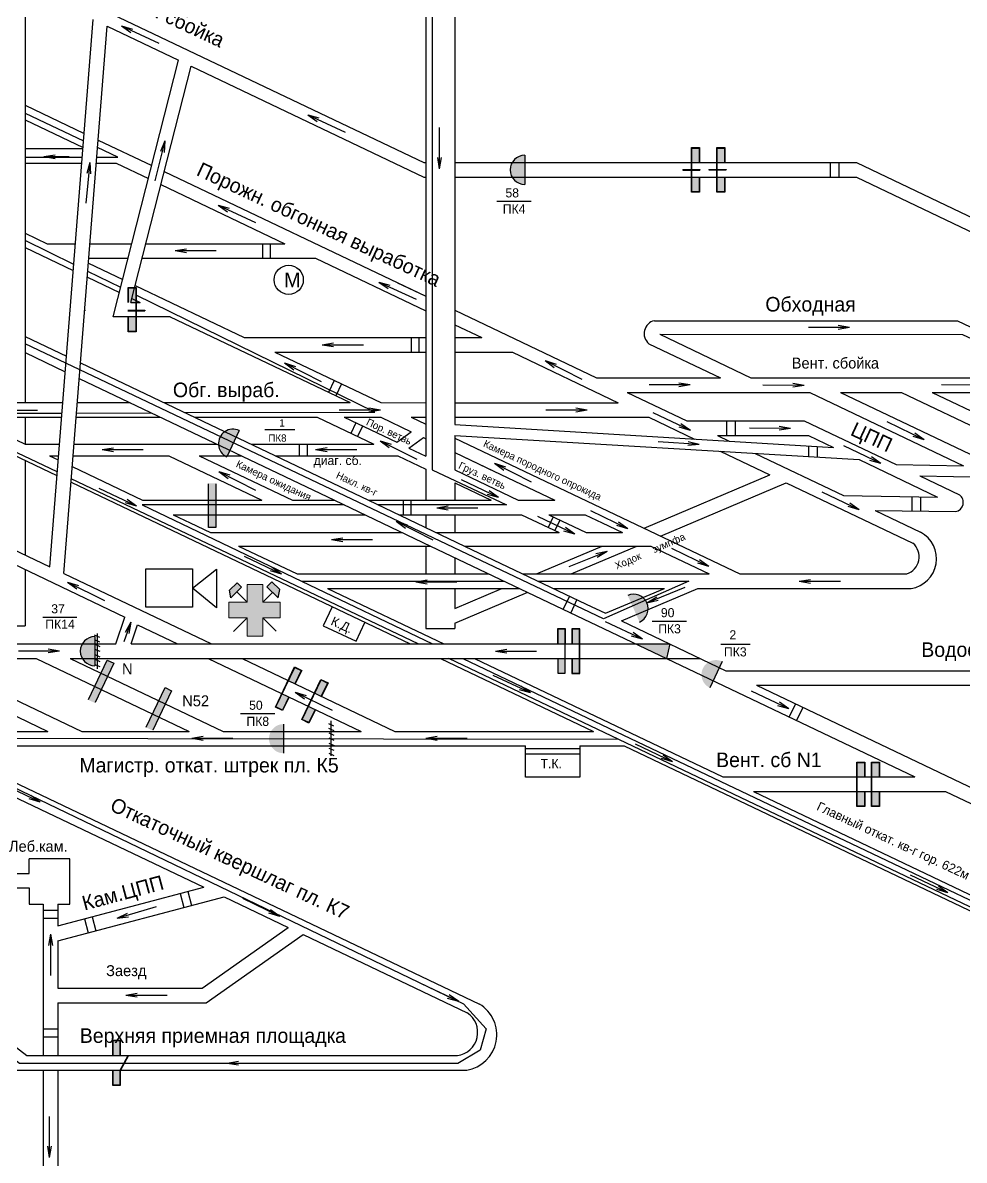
# Model space of a CAD drawing. Header units: millimetres. Extents: x -1405 to 845, y -941 to 518.
# Drawn here: x -545.2 to -286.7, y -334.1 to -21.8 of the extents above; entities that cross this region are included whole.
import ezdxf

# ---------------------------------------------------------------- set-up
doc = ezdxf.new("R2010")
doc.units = ezdxf.units.MM
for name, color, linetype in [('Датчики метана', 7, 'Continuous'), ('Двери', 7, 'Continuous'), ('Заслоны', 7, 'Continuous'), ('Маршруты слесарей', 7, 'Continuous'), ('Номера перемычек', 7, 'Continuous'), ('Перемычки', 7, 'Continuous'), ('Пожарные арки', 7, 'Continuous'), ('Пункты ВГК', 7, 'Continuous'), ('Струя', 7, 'Continuous')]:
    doc.layers.add(name, color=color, linetype=linetype)

msp = doc.modelspace()

# ---------------------------------------------------------------- hatches: boundary and pattern name
msp.add_hatch(color=256).paths.add_polyline_path([(-367.56, -192.29), (-376.85, -192.29), (-368.46, -196.29)])
at = {"layer": 'Двери'}
h = msp.add_hatch(color=256, dxfattribs=at)
h.paths.add_polyline_path([(-359.41, -60.15), (-359.41, -56.05), (-361.61, -56.05), (-361.61, -60.15), (-361.51, -60.15), (-361.51, -56.15), (-359.51, -56.15), (-359.51, -60.15)])
h.paths.add_polyline_path([(-361.51, -64.15), (-361.51, -60.15), (-361.61, -60.15), (-361.61, -64.15)])
h.paths.add_polyline_path([(-359.41, -68.25), (-359.41, -64.15), (-359.51, -64.15), (-359.51, -68.15), (-361.51, -68.15), (-361.51, -64.15), (-361.61, -64.15), (-361.61, -68.25)])
h = msp.add_hatch(color=3, dxfattribs=at)
h.paths.add_polyline_path([(-359.51, -56.15), (-361.51, -56.15), (-361.51, -60.15), (-359.51, -60.15)])
h.paths.add_polyline_path([(-361.51, -68.15), (-359.51, -68.15), (-359.51, -64.15), (-361.51, -64.15)])
h = msp.add_hatch(color=256, dxfattribs=at)
h.paths.add_polyline_path([(-352.39, -60.15), (-352.39, -56.05), (-354.59, -56.05), (-354.59, -60.15), (-354.49, -60.15), (-354.49, -56.15), (-352.49, -56.15), (-352.49, -60.15)])
h.paths.add_polyline_path([(-354.49, -64.15), (-354.49, -60.15), (-354.59, -60.15), (-354.59, -64.15)])
h.paths.add_polyline_path([(-352.39, -68.25), (-352.39, -64.15), (-352.49, -64.15), (-352.49, -68.15), (-354.49, -68.15), (-354.49, -64.15), (-354.59, -64.15), (-354.59, -68.25)])
h = msp.add_hatch(color=3, dxfattribs=at)
h.paths.add_polyline_path([(-352.49, -56.15), (-354.49, -56.15), (-354.49, -60.15), (-352.49, -60.15)])
h.paths.add_polyline_path([(-354.49, -68.15), (-352.49, -68.15), (-352.49, -64.15), (-354.49, -64.15)])
h = msp.add_hatch(color=256, dxfattribs=at)
h.paths.add_polyline_path([(-516.23, -102.55), (-516.23, -106.65), (-514.03, -106.65), (-514.03, -102.55), (-514.13, -102.55), (-514.13, -106.55), (-516.13, -106.55), (-516.13, -102.55)])
h.paths.add_polyline_path([(-514.13, -98.55), (-514.13, -102.55), (-514.03, -102.55), (-514.03, -98.55)])
h.paths.add_polyline_path([(-516.23, -94.45), (-516.23, -98.55), (-516.13, -98.55), (-516.13, -94.55), (-514.13, -94.55), (-514.13, -98.55), (-514.03, -98.55), (-514.03, -94.45)])
h = msp.add_hatch(color=3, dxfattribs=at)
h.paths.add_polyline_path([(-516.13, -106.55), (-514.13, -106.55), (-514.13, -102.55), (-516.13, -102.55)])
h.paths.add_polyline_path([(-514.13, -94.55), (-516.13, -94.55), (-516.13, -98.55), (-514.13, -98.55)])
h = msp.add_hatch(color=256, dxfattribs=at)
h.paths.add_polyline_path([(-492.06, -160.45), (-492.06, -156.35), (-492.16, -156.35), (-492.16, -160.35), (-494.16, -160.35), (-494.16, -156.35), (-494.26, -156.35), (-494.26, -160.45)])
h.paths.add_polyline_path([(-492.16, -156.35), (-492.06, -156.35), (-492.06, -148.25), (-494.26, -148.25), (-494.26, -156.35), (-494.16, -156.35), (-494.16, -148.35), (-492.16, -148.35)])
h = msp.add_hatch(color=3, dxfattribs=at)
h.paths.add_polyline_path([(-494.16, -160.35), (-492.16, -160.35), (-492.16, -156.35), (-494.16, -156.35)])
h.paths.add_polyline_path([(-492.16, -152.35), (-494.16, -152.35), (-494.16, -156.35), (-492.16, -156.35)])
h.paths.add_polyline_path([(-492.16, -152.35), (-492.16, -148.35), (-494.16, -148.35), (-494.16, -152.35)])
h = msp.add_hatch(color=256, dxfattribs=at)
h.paths.add_polyline_path([(-398.41, -192.29), (-398.41, -188.19), (-396.21, -188.19), (-396.21, -192.29), (-396.31, -192.29), (-396.31, -188.29), (-398.31, -188.29), (-398.31, -192.29)])
h.paths.add_polyline_path([(-396.31, -196.29), (-396.31, -192.29), (-396.21, -192.29), (-396.21, -196.29)])
h.paths.add_polyline_path([(-398.41, -200.39), (-398.41, -196.29), (-398.31, -196.29), (-398.31, -200.29), (-396.31, -200.29), (-396.31, -196.29), (-396.21, -196.29), (-396.21, -200.39)])
h = msp.add_hatch(color=3, dxfattribs=at)
h.paths.add_polyline_path([(-398.31, -188.29), (-396.31, -188.29), (-396.31, -192.29), (-398.31, -192.29)])
h.paths.add_polyline_path([(-396.31, -200.29), (-398.31, -200.29), (-398.31, -196.29), (-396.31, -196.29)])
h = msp.add_hatch(color=256, dxfattribs=at)
h.paths.add_polyline_path([(-394.41, -192.29), (-394.41, -188.19), (-392.21, -188.19), (-392.21, -192.29), (-392.31, -192.29), (-392.31, -188.29), (-394.31, -188.29), (-394.31, -192.29)])
h.paths.add_polyline_path([(-392.31, -196.29), (-392.31, -192.29), (-392.21, -192.29), (-392.21, -196.29)])
h.paths.add_polyline_path([(-394.41, -200.39), (-394.41, -196.29), (-394.31, -196.29), (-394.31, -200.29), (-392.31, -200.29), (-392.31, -196.29), (-392.21, -196.29), (-392.21, -200.39)])
h = msp.add_hatch(color=3, dxfattribs=at)
h.paths.add_polyline_path([(-394.31, -188.29), (-392.31, -188.29), (-392.31, -192.29), (-394.31, -192.29)])
h.paths.add_polyline_path([(-392.31, -200.29), (-394.31, -200.29), (-394.31, -196.29), (-392.31, -196.29)])
h = msp.add_hatch(color=256, dxfattribs=at)
h.paths.add_polyline_path([(-470.35, -203.27), (-468.59, -199.57), (-470.57, -198.62), (-472.34, -202.32), (-472.25, -202.36), (-470.52, -198.75), (-468.72, -199.62), (-470.44, -203.23)])
h.paths.add_polyline_path([(-473.97, -205.98), (-472.25, -202.36), (-472.34, -202.32), (-474.06, -205.93)])
h.paths.add_polyline_path([(-473.84, -210.58), (-472.07, -206.88), (-472.16, -206.84), (-473.89, -210.45), (-475.69, -209.59), (-473.97, -205.98), (-474.06, -205.93), (-475.82, -209.63)])
h = msp.add_hatch(color=3, dxfattribs=at)
h.paths.add_polyline_path([(-468.72, -199.62), (-470.52, -198.75), (-472.25, -202.36), (-470.44, -203.23)])
h.paths.add_polyline_path([(-475.69, -209.59), (-473.89, -210.45), (-472.16, -206.84), (-473.97, -205.98)])
h = msp.add_hatch(color=256, dxfattribs=at)
h.paths.add_polyline_path([(-463.13, -206.71), (-461.37, -203.01), (-463.35, -202.06), (-465.12, -205.77), (-465.03, -205.81), (-463.3, -202.2), (-461.5, -203.06), (-463.22, -206.67)])
h.paths.add_polyline_path([(-466.75, -209.42), (-465.03, -205.81), (-465.12, -205.77), (-466.84, -209.38)])
h.paths.add_polyline_path([(-466.62, -214.02), (-464.85, -210.32), (-464.94, -210.28), (-466.66, -213.89), (-468.47, -213.03), (-466.75, -209.42), (-466.84, -209.38), (-468.6, -213.08)])
h = msp.add_hatch(color=3, dxfattribs=at)
h.paths.add_polyline_path([(-461.5, -203.06), (-463.3, -202.2), (-465.03, -205.81), (-463.22, -206.67)])
h.paths.add_polyline_path([(-468.47, -213.03), (-466.66, -213.89), (-464.94, -210.28), (-466.75, -209.42)])
h = msp.add_hatch(color=256, dxfattribs=at)
h.paths.add_polyline_path([(-313.98, -228.82), (-313.98, -224.72), (-316.18, -224.72), (-316.18, -228.82), (-316.08, -228.82), (-316.08, -224.82), (-314.08, -224.82), (-314.08, -228.82)])
h.paths.add_polyline_path([(-316.08, -232.82), (-316.08, -228.82), (-316.18, -228.82), (-316.18, -232.82)])
h.paths.add_polyline_path([(-313.98, -236.92), (-313.98, -232.82), (-314.08, -232.82), (-314.08, -236.82), (-316.08, -236.82), (-316.08, -232.82), (-316.18, -232.82), (-316.18, -236.92)])
h = msp.add_hatch(color=3, dxfattribs=at)
h.paths.add_polyline_path([(-314.08, -224.82), (-316.08, -224.82), (-316.08, -228.82), (-314.08, -228.82)])
h.paths.add_polyline_path([(-316.08, -236.82), (-314.08, -236.82), (-314.08, -232.82), (-316.08, -232.82)])
h = msp.add_hatch(color=256, dxfattribs=at)
h.paths.add_polyline_path([(-309.98, -228.82), (-309.98, -224.72), (-312.18, -224.72), (-312.18, -228.82), (-312.08, -228.82), (-312.08, -224.82), (-310.08, -224.82), (-310.08, -228.82)])
h.paths.add_polyline_path([(-312.08, -232.82), (-312.08, -228.82), (-312.18, -228.82), (-312.18, -232.82)])
h.paths.add_polyline_path([(-309.98, -236.92), (-309.98, -232.82), (-310.08, -232.82), (-310.08, -236.82), (-312.08, -236.82), (-312.08, -232.82), (-312.18, -232.82), (-312.18, -236.92)])
h = msp.add_hatch(color=3, dxfattribs=at)
h.paths.add_polyline_path([(-310.08, -224.82), (-312.08, -224.82), (-312.08, -228.82), (-310.08, -228.82)])
h.paths.add_polyline_path([(-312.08, -236.82), (-310.08, -236.82), (-310.08, -232.82), (-312.08, -232.82)])
h = msp.add_hatch(color=3, dxfattribs=at)
h.paths.add_polyline_path([(-520.42, -301.29), (-518.42, -301.29), (-518.42, -305.29), (-520.42, -305.29)])
h.paths.add_polyline_path([(-518.42, -313.29), (-520.42, -313.29), (-520.42, -309.29), (-518.42, -309.29)])
at = {"layer": 'Заслоны'}
h = msp.add_hatch(color=7, dxfattribs=at)
h.paths.add_polyline_path([(-407.36, -58.15, 0.267949), (-410.82, -60.15), (-407.36, -60.15)])
h.paths.add_polyline_path([(-407.36, -60.15), (-410.82, -60.15, 0.267949), (-410.82, -64.15), (-407.36, -64.15)])
h.paths.add_polyline_path([(-407.36, -64.15), (-410.82, -64.15, 0.267949), (-407.36, -66.15)])
h = msp.add_hatch(color=7, dxfattribs=at)
h.paths.add_polyline_path([(-485.74, -133.73, 0.267949), (-489.73, -134.05), (-486.6, -135.54)])
h.paths.add_polyline_path([(-486.6, -135.54), (-489.73, -134.05, 0.267949), (-491.45, -137.66), (-488.32, -139.15)])
h.paths.add_polyline_path([(-488.32, -139.15), (-491.45, -137.66, 0.267949), (-489.18, -140.95)])
h = msp.add_hatch(color=7, dxfattribs=at)
h.paths.add_polyline_path([(-375.85, -186.29, 0.267949), (-373.49, -183.05), (-376.66, -184.46)])
h.paths.add_polyline_path([(-376.66, -184.46), (-373.49, -183.05, 0.267949), (-375.12, -179.4), (-378.28, -180.8)])
h.paths.add_polyline_path([(-378.28, -180.8), (-375.12, -179.4, 0.267949), (-379.1, -178.97)])
h = msp.add_hatch(color=7, dxfattribs=at)
h.paths.add_polyline_path([(-525.38, -190.29, 0.267949), (-528.84, -192.29), (-525.38, -192.29)])
h.paths.add_polyline_path([(-525.38, -192.29), (-528.84, -192.29, 0.267949), (-528.84, -196.29), (-525.38, -196.29)])
h.paths.add_polyline_path([(-525.38, -196.29), (-528.84, -196.29, 0.267949), (-525.38, -198.29)])
h = msp.add_hatch(color=7, dxfattribs=at)
h.paths.add_polyline_path([(-353.12, -197.12, 0.267949), (-357.11, -197.44), (-353.98, -198.93)])
h.paths.add_polyline_path([(-353.98, -198.93), (-357.11, -197.44, 0.267949), (-358.83, -201.05), (-355.7, -202.54)])
h.paths.add_polyline_path([(-355.7, -202.54), (-358.83, -201.05, 0.267949), (-356.57, -204.34)])
h = msp.add_hatch(color=7, dxfattribs=at)
h.paths.add_polyline_path([(-473.57, -214.31, 0.267949), (-477.03, -216.31), (-473.57, -216.31)])
h.paths.add_polyline_path([(-473.57, -216.31), (-477.03, -216.31, 0.267949), (-477.03, -220.31), (-473.57, -220.31)])
h.paths.add_polyline_path([(-473.57, -220.31), (-477.03, -220.31, 0.267949), (-473.57, -222.31)])
at = {"layer": 'Перемычки'}
h = msp.add_hatch(color=256, dxfattribs=at)
h.paths.add_polyline_path([(-522.02, -196.59), (-523.78, -200.29), (-523.69, -200.34), (-521.97, -196.73), (-520.17, -197.59), (-521.89, -201.2), (-521.8, -201.24), (-520.03, -197.54)])
h.paths.add_polyline_path([(-523.69, -200.34), (-523.78, -200.29), (-527.27, -207.61), (-525.28, -208.55), (-521.8, -201.24), (-521.89, -201.2), (-525.33, -208.42), (-527.14, -207.56)])
h = msp.add_hatch(color=3, dxfattribs=at)
h.paths.add_polyline_path([(-520.17, -197.59), (-521.97, -196.73), (-523.69, -200.34), (-521.89, -201.2)])
h.paths.add_polyline_path([(-525.41, -203.95), (-523.61, -204.81), (-521.89, -201.2), (-523.69, -200.34)])
h.paths.add_polyline_path([(-525.41, -203.95), (-527.14, -207.56), (-525.33, -208.42), (-523.61, -204.81)])
h = msp.add_hatch(color=256, dxfattribs=at)
h.paths.add_polyline_path([(-506.17, -204.15), (-507.94, -207.85), (-507.85, -207.89), (-506.12, -204.28), (-504.32, -205.15), (-506.04, -208.76), (-505.95, -208.8), (-504.19, -205.1)])
h.paths.add_polyline_path([(-507.85, -207.89), (-507.94, -207.85), (-511.42, -215.16), (-509.44, -216.11), (-505.95, -208.8), (-506.04, -208.76), (-509.48, -215.98), (-511.29, -215.12)])
h = msp.add_hatch(color=3, dxfattribs=at)
h.paths.add_polyline_path([(-504.32, -205.15), (-506.12, -204.28), (-507.85, -207.89), (-506.04, -208.76)])
h.paths.add_polyline_path([(-509.57, -211.51), (-507.76, -212.37), (-506.04, -208.76), (-507.85, -207.89)])
h.paths.add_polyline_path([(-509.57, -211.51), (-511.29, -215.12), (-509.48, -215.98), (-507.76, -212.37)])
at = {"layer": 'Пункты ВГК'}
msp.add_hatch(color=1, dxfattribs=at).paths.add_polyline_path([(-479.24, -180.79), (-479.24, -175.99), (-483.56, -175.99), (-483.56, -180.79), (-488.64, -180.79), (-488.64, -185.11), (-483.56, -185.11), (-483.56, -190.13), (-479.24, -190.13), (-479.24, -185.11), (-474.5, -185.11), (-474.5, -180.79)])
h = msp.add_hatch(color=256, dxfattribs=at)
h.paths.add_polyline_path([(-476.78, -175.22), (-478.16, -176.6), (-475.1, -179.66), (-474.58, -177.39)])
h.paths.add_polyline_path([(-485.09, -176.7), (-486.3, -175.49), (-488.44, -177.54), (-488.05, -179.66)])

# ---------------------------------------------------------------- linework, layer by layer
for p, q in [((-434.56, 76.89), (-434.56, -140.72)), ((-426.56, 76.89), (-426.56, -132.09)), ((-1038.61, 63.75), (-517.19, -184.93)), ((-544.56, -7.94), (-435.08, -60.15)), ((-544.56, -11.94), (-544.56, -126.06)), ((-537.78, -171.11), (-525.83, -20.87)), ((-533.92, -172.95), (-521.97, -22.71)), ((-521.97, -22.71), (-502.4, -32.04)), ((-520.32, -102.48), (-502.4, -32.04)), ((-515.49, -98.56), (-498.98, -33.68)), ((-498.98, -33.68), (-435.08, -64.15)), ((-820.49, -36.28), (-537.78, -171.11)), ((-544.56, -44.4), (-528.32, -52.15)), ((-544.56, -48.4), (-528.63, -56)), ((-524.45, -53.99), (-509.77, -60.99)), ((-544.56, -56.31), (-528.65, -56.32)), ((-544.56, -60.31), (-528.97, -60.32)), ((-524.96, -60.32), (-519.57, -60.32)), ((-519.57, -60.32), (-510.68, -64.56)), ((-435.08, -60.15), (-434.56, -60.15)), ((-426.56, -60.15), (-316.3, -60.15)), ((-316.3, -60.15), (-222.69, -104.8)), ((-506.35, -62.62), (-434.56, -96.86)), ((-435.08, -64.15), (-434.56, -64.15)), ((-426.56, -64.15), (-316.3, -64.15)), ((-316.3, -64.15), (-224.24, -108.06)), ((-507.26, -66.19), (-473.24, -82.42)), ((-544.56, -79.49), (-538.44, -82.41)), ((-544.56, -83.49), (-531.32, -89.81)), ((-538.44, -82.41), (-530.73, -82.41)), ((-526.71, -82.41), (-515.22, -82.41)), ((-511.38, -82.41), (-473.24, -82.42)), ((-527.03, -86.41), (-516.24, -86.41)), ((-512.4, -86.41), (-464.85, -86.42)), ((-464.85, -86.42), (-434.56, -100.86)), ((-527.14, -87.8), (-517.73, -92.29)), ((-527.45, -91.65), (-518.64, -95.85)), ((-442.34, -93.15), (-434.56, -96.86)), ((-514.31, -93.92), (-484.37, -108.2)), ((-515.49, -98.56), (-512.97, -98.56)), ((-515.22, -97.48), (-512.97, -98.56)), ((-504.75, -102.48), (-520.32, -102.48)), ((-504.75, -102.48), (-455.29, -126.06)), ((-426.56, -100.68), (-387.64, -119.24)), ((-426.56, -104.68), (-419.16, -108.21)), ((-371.77, -103.56), (-288.55, -103.57)), ((-288.55, -103.57), (-255.65, -119.26)), ((-613.15, -109.17), (-535.79, -146.06)), ((-544.56, -107.88), (-533.18, -113.3)), ((-484.37, -108.2), (-434.56, -108.2)), ((-426.56, -108.2), (-419.16, -108.21)), ((-370.32, -107.3), (-287.15, -107.31)), ((-370.32, -107.3), (-345.27, -119.24)), ((-287.15, -107.31), (-262.1, -119.26)), ((-544.56, -112.31), (-533.52, -117.57)), ((-475.98, -112.2), (-434.56, -112.2)), ((-475.98, -112.2), (-446.9, -126.06)), ((-426.56, -112.2), (-410.77, -112.21)), ((-410.77, -112.21), (-381.71, -126.07)), ((-373.3, -109.88), (-353.66, -119.24)), ((-529.32, -115.15), (-450.28, -152.84)), ((-529.66, -119.42), (-459.58, -152.84)), ((-387.64, -119.24), (-376.74, -119.24)), ((-387.64, -119.24), (-353.66, -119.24)), ((-345.27, -119.24), (-262.1, -119.26)), ((-345.27, -119.24), (-295.08, -119.25)), ((-379.25, -123.24), (-329.09, -123.25)), ((-379.25, -123.24), (-366.6, -123.24)), ((-379.25, -123.24), (-362.87, -131.05)), ((-333.05, -123.25), (-329.09, -123.25)), ((-329.09, -123.25), (-286.88, -143.38)), ((-320.7, -123.25), (-270.49, -147.2)), ((-320.7, -123.25), (-303.93, -123.25)), ((-303.93, -123.25), (-253.14, -147.47)), ((-295.54, -123.25), (-227.14, -155.87)), ((-295.54, -123.25), (-278.76, -123.25)), ((-568.44, -126.06), (-534.2, -126.06)), ((-530.19, -126.06), (-515.72, -126.06)), ((-506.43, -126.06), (-455.29, -126.06)), ((-446.9, -126.06), (-434.56, -126.07)), ((-426.56, -126.07), (-381.71, -126.07)), ((-560.05, -130.06), (-534.52, -130.06)), ((-560.05, -130.06), (-544.51, -137.47)), ((-544.56, -130.06), (-544.56, -137.44)), ((-530.5, -130.06), (-507.34, -130.06)), ((-498.04, -130.06), (-464.37, -130.06)), ((-464.37, -130.06), (-448.83, -137.48)), ((-456.9, -130.06), (-442.52, -136.92)), ((-456.9, -130.06), (-446.9, -130.06)), ((-446.9, -130.06), (-438.51, -134.07)), ((-438.51, -130.07), (-434.56, -131.95)), ((-438.51, -130.07), (-434.56, -130.07)), ((-426.56, -130.07), (-373.32, -130.07)), ((-373.32, -130.07), (-360.8, -136.04)), ((-362.87, -131.05), (-330.63, -131.05)), ((-330.63, -131.05), (-305.41, -143.08)), ((-442.52, -136.92), (-438.51, -134.07)), ((-426.56, -132.09), (-322.64, -138.33)), ((-439.19, -138.51), (-435.18, -135.66)), ((-435.18, -135.66), (-434.56, -135.95)), ((-426.56, -135.05), (-315.55, -141.71)), ((-426.56, -135.05), (-426.56, -144.53)), ((-426.56, -135.77), (-348.34, -173.07)), ((-354.48, -135.05), (-351.21, -136.61)), ((-354.48, -135.05), (-329.5, -135.05)), ((-329.5, -135.05), (-322.64, -138.33)), ((-544.51, -137.47), (-535.11, -137.47)), ((-531.09, -137.47), (-491.79, -137.47)), ((-482.5, -137.47), (-466.59, -137.48)), ((-466.59, -137.48), (-448.83, -137.48)), ((-439.19, -138.51), (-434.56, -140.72)), ((-426.56, -139.77), (-413.93, -145.79)), ((-426.56, -139.77), (-415.45, -145.07)), ((-353.72, -139.42), (-340.11, -145.91)), ((-344.13, -139.99), (-319.85, -151.57)), ((-544.56, -141.88), (-544.56, -167.88)), ((-537.86, -140.64), (-535.36, -140.64)), ((-537.86, -140.64), (-535.45, -141.79)), ((-531.58, -143.63), (-512.29, -152.84)), ((-531.35, -140.64), (-505.1, -140.64)), ((-505.1, -140.64), (-479.52, -152.84)), ((-496.71, -140.64), (-471.13, -152.84)), ((-496.71, -140.64), (-485.15, -140.64)), ((-475.86, -140.64), (-442.19, -140.64)), ((-442.19, -140.64), (-434.56, -144.28)), ((-315.55, -141.71), (-294.01, -151.98)), ((-305.41, -143.08), (-286.88, -143.38)), ((-434.56, -144.28), (-434.56, -152.84)), ((-426.56, -144.53), (-409.14, -152.84)), ((-413.93, -145.79), (-399.14, -152.84)), ((-374.62, -160.54), (-340.11, -145.91)), ((-298.9, -146.19), (-288.05, -151.37)), ((-298.9, -146.19), (-280.37, -146.48)), ((-531.92, -147.9), (-438.85, -192.29)), ((-426.56, -148.1), (-416.61, -152.84)), ((-426.56, -148.1), (-426.56, -152.49)), ((-370.11, -162.69), (-335.6, -148.06)), ((-335.6, -148.06), (-300.78, -164.66)), ((-512.29, -152.84), (-479.52, -152.84)), ((-471.13, -152.84), (-459.58, -152.84)), ((-459.58, -152.84), (-433.2, -165.42)), ((-450.28, -152.84), (-416.61, -152.84)), ((-450.28, -152.84), (-447.73, -152.84)), ((-450.28, -152.84), (-423.91, -165.42)), ((-426.56, -152.49), (-426.56, -152.84)), ((-409.14, -152.84), (-399.14, -152.84)), ((-319.85, -151.57), (-294.01, -151.98)), ((-311.18, -155.7), (-289.04, -155.96)), ((-311.18, -155.7), (-298.7, -161.66)), ((-503.9, -156.84), (-471.13, -156.84)), ((-503.9, -156.84), (-499.23, -159.06)), ((-499.23, -159.06), (-493.62, -161.74)), ((-471.13, -156.84), (-451.19, -156.84)), ((-441.89, -156.84), (-408.23, -156.84)), ((-441.89, -156.84), (-439.34, -156.84)), ((-434.56, -156.84), (-434.56, -160.34)), ((-426.56, -156.84), (-426.56, -161.74)), ((-408.23, -156.84), (-397.95, -161.74)), ((-400.76, -156.84), (-390.48, -161.74)), ((-400.76, -156.84), (-390.75, -156.84)), ((-390.75, -156.84), (-386.09, -159.07)), ((-386.09, -159.07), (-380.48, -161.75)), ((-493.62, -161.74), (-460.86, -161.74)), ((-460.86, -161.74), (-440.91, -161.74)), ((-441.89, -161.74), (-440.91, -161.74)), ((-431.62, -161.74), (-397.95, -161.74)), ((-390.48, -161.74), (-380.48, -161.75)), ((-485.91, -165.42), (-439.34, -165.42)), ((-485.91, -165.42), (-469.88, -173.06)), ((-441.89, -165.42), (-433.2, -165.42)), ((-434.56, -165.42), (-434.56, -173.07)), ((-433.2, -165.42), (-368.46, -196.29)), ((-423.91, -165.42), (-390.47, -181.37)), ((-423.91, -165.42), (-372.77, -165.42)), ((-404.18, -173.07), (-386.14, -165.42)), ((-394.6, -173.07), (-376.56, -165.42)), ((-372.77, -165.42), (-356.73, -173.07)), ((-426.56, -168.58), (-426.56, -173.07)), ((-544.56, -171.88), (-544.56, -187.31)), ((-533.92, -172.95), (-493.36, -192.29)), ((-469.88, -173.06), (-417.16, -173.07)), ((-407.87, -173.07), (-356.73, -173.07)), ((-379.45, -173.07), (-379.45, -173.07)), ((-348.34, -173.07), (-302.48, -173.07)), ((-461.49, -177.06), (-408.78, -177.07)), ((-461.49, -177.06), (-429.56, -192.29)), ((-434.56, -177.07), (-434.56, -188.04)), ((-426.56, -177.07), (-426.56, -182.55)), ((-426.56, -182.55), (-413.62, -177.07)), ((-399.48, -177.07), (-390.47, -177.07)), ((-390.47, -177.07), (-369.03, -177.07)), ((-385.15, -183.9), (-369.03, -177.07)), ((-380.81, -185.97), (-359.81, -177.07)), ((-359.81, -177.07), (-301.31, -177.07)), ((-426.56, -186.62), (-406.54, -178.13)), ((-460.24, -182.09), (-462.7, -187.3)), ((-390.47, -181.37), (-385.15, -183.9)), ((-552.56, -187.31), (-544.56, -187.31)), ((-519.62, -192.29), (-517.19, -184.93)), ((-515.4, -192.29), (-513.67, -187.04)), ((-513.67, -187.04), (-502.66, -192.29)), ((-462.7, -187.3), (-453.69, -191.55)), ((-453.69, -191.55), (-451.25, -186.38)), ((-426.56, -186.62), (-426.56, -188.04)), ((-380.81, -185.97), (-352.13, -199.65)), ((-525.54, -189.82), (-524.15, -190.43)), ((-524.77, -189.48), (-524.77, -199.12)), ((-434.56, -188.04), (-434.56, -188.04)), ((-434.56, -188.04), (-426.56, -188.04)), ((-713.9, -192.29), (-519.62, -192.29)), ((-525.47, -191.1), (-524.08, -191.71)), ((-525.43, -192.38), (-524.03, -192.99)), ((-515.4, -192.29), (-367.56, -192.29)), ((-367.56, -192.29), (-368.46, -196.29)), ((-580.23, -196.29), (-538.26, -216.31)), ((-570.94, -196.29), (-528.96, -216.31)), ((-570.94, -196.29), (-541.46, -196.29)), ((-541.46, -196.29), (-499.49, -216.31)), ((-532.17, -196.29), (-490.2, -216.31)), ((-532.17, -196.29), (-359.17, -196.29)), ((-525.45, -193.72), (-524.05, -194.33)), ((-525.39, -196.53), (-524, -197.14)), ((-525.38, -195.19), (-523.98, -195.8)), ((-494.27, -196.29), (-452.3, -216.31)), ((-484.98, -196.29), (-443, -216.31)), ((-430.46, -196.29), (-388.49, -216.31)), ((-421.17, -196.29), (-352.97, -228.82)), ((-368.46, -196.29), (-300.26, -228.82)), ((-525.39, -197.92), (-524, -198.53)), ((-352.13, -199.65), (-168.89, -199.65)), ((-343.74, -203.65), (-130.29, -203.65)), ((-343.74, -203.65), (-160.19, -291.19)), ((-461.28, -214.19), (-459.89, -214.8)), ((-461.21, -215.47), (-459.82, -216.07)), ((-460.59, -213.37), (-460.59, -223.01)), ((-585.17, -216.31), (-495.46, -259.09)), ((-585.17, -216.31), (-538.26, -216.31)), ((-528.96, -216.31), (-499.49, -216.31)), ((-490.2, -216.31), (-452.3, -216.31)), ((-461.19, -218.08), (-459.79, -218.69)), ((-461.17, -216.74), (-459.77, -217.35)), ((-443, -216.31), (-388.49, -216.31)), ((-568.39, -220.31), (-407.15, -220.31)), ((-568.39, -220.31), (-419.81, -291.17)), ((-461.13, -220.9), (-459.74, -221.51)), ((-461.12, -219.56), (-459.72, -220.16)), ((-407.15, -228.91), (-407.15, -220.31)), ((-392.24, -220.31), (-392.24, -228.91)), ((-392.24, -220.31), (-380.1, -220.31)), ((-380.1, -220.31), (-205.28, -303.69)), ((-461.13, -222.29), (-459.74, -222.9)), ((-392.24, -228.91), (-407.15, -228.91)), ((-352.97, -228.82), (-300.26, -228.82)), ((-344.58, -232.82), (-291.88, -232.82)), ((-344.58, -232.82), (-257.42, -274.39)), ((-291.88, -232.82), (-204.71, -274.39)), ((-532.24, -251.33), (-543.39, -251.33)), ((-543.39, -255.31), (-543.39, -251.33)), ((-532.24, -263.72), (-532.24, -251.33)), ((-562.16, -255.31), (-543.39, -255.31)), ((-535.59, -269.68), (-495.46, -259.09)), ((-562.12, -259.31), (-543.4, -259.31)), ((-543.4, -259.31), (-543.4, -263.72)), ((-535.59, -273.79), (-489.91, -261.74)), ((-489.91, -261.74), (-472.29, -270.14)), ((-543.4, -263.72), (-539.59, -263.72)), ((-539.59, -263.72), (-539.59, -305.31)), ((-535.59, -263.72), (-535.59, -269.68)), ((-535.59, -263.72), (-532.24, -263.72)), ((-495.89, -286.81), (-472.29, -270.14)), ((-535.59, -273.79), (-535.59, -286.81)), ((-494.87, -290.8), (-468.23, -272.08)), ((-468.23, -272.08), (-423.16, -293.57)), ((-535.59, -286.81), (-495.89, -286.81)), ((-565.59, -288.7), (-544.04, -305.31)), ((-535.59, -290.8), (-494.87, -290.8)), ((-535.59, -290.8), (-535.59, -305.31)), ((-544.04, -305.31), (-425.84, -305.33)), ((-638.92, -309.31), (-423.27, -309.31)), ((-539.59, -309.31), (-539.59, -345.31)), ((-535.59, -309.31), (-535.59, -380.76))]:
    msp.add_line(p, q)
for centre, radius, start, end in [((-370.95, -107.1), 3.64, 102.9257, 229.8042), ((-289.5, -153.46), 2.55, 280.4086, 55.1796), ((-302.57, -168.93), 8.24, 278.7768, 62.0091), ((-304.04, -168.38), 4.95, 288.4962, 48.7743), ((-424.88, -299.61), 9.84, 279.4622, 58.964), ((-426.73, -298.94), 6.45, 277.9431, 56.4125)]:
    msp.add_arc(centre, radius, start, end)
at = {"layer": 'Датчики метана', "color": 7}
msp.add_circle((-472.16, -92.34), 4, dxfattribs=at)
at = {"layer": 'Двери'}
for p, q in [((-363.93, -62.09), (-359.25, -62.09)), ((-363.93, -62.09), (-363.93, -62.23)), ((-363.93, -62.23), (-359.25, -62.23)), ((-359.25, -62.09), (-359.25, -62.23)), ((-356.79, -62.02), (-356.79, -62.17)), ((-356.79, -62.02), (-352.11, -62.02)), ((-356.78, -62.17), (-352.11, -62.17)), ((-352.11, -62.02), (-352.11, -62.17)), ((-528.17, -100.67), (-528.17, -100.81)), ((-516.34, -100.67), (-511.66, -100.67)), ((-516.34, -100.81), (-511.66, -100.81)), ((-511.66, -100.67), (-511.66, -100.81)), ((-518.43, -301.31), (-520.43, -301.31)), ((-520.43, -309.31), (-520.43, -313.31)), ((-518.43, -313.31), (-518.43, -309.31)), ((-520.43, -313.31), (-518.43, -313.31))]:
    msp.add_line(p, q, dxfattribs=at)
at = {"layer": 'Двери', "color": 7}
for p, q in [((-518.43, -309.31), (-516.21, -305.32)), ((-516.13, -305.32), (-518.33, -309.31))]:
    msp.add_line(p, q, dxfattribs=at)
at = {"layer": 'Двери'}
for points in [[(-359.41, -64.15), (-359.41, -68.25), (-361.61, -68.25), (-361.61, -56.05), (-359.41, -56.05), (-359.41, -60.15)], [(-359.51, -64.15), (-359.51, -68.15), (-361.51, -68.15), (-361.51, -56.15), (-359.51, -56.15), (-359.51, -60.15)], [(-352.39, -64.15), (-352.39, -68.25), (-354.59, -68.25), (-354.59, -56.05), (-352.39, -56.05), (-352.39, -60.15)], [(-352.49, -64.15), (-352.49, -68.15), (-354.49, -68.15), (-354.49, -56.15), (-352.49, -56.15), (-352.49, -60.15)], [(-516.23, -98.55), (-516.23, -94.45), (-514.03, -94.45), (-514.03, -106.65), (-516.23, -106.65), (-516.23, -102.55)], [(-516.13, -98.55), (-516.13, -94.55), (-514.13, -94.55), (-514.13, -106.55), (-516.13, -106.55), (-516.13, -102.55)], [(-492.16, -148.35), (-492.16, -160.35), (-494.16, -160.35), (-494.16, -148.35)], [(-396.21, -192.29), (-396.21, -188.19), (-398.41, -188.19), (-398.41, -192.29)], [(-398.31, -196.29), (-398.31, -200.29), (-396.31, -200.29), (-396.31, -188.29), (-398.31, -188.29), (-398.31, -192.29)], [(-394.41, -196.29), (-394.41, -200.39), (-392.21, -200.39), (-392.21, -188.19), (-394.41, -188.19), (-394.41, -192.29)], [(-394.31, -196.29), (-394.31, -200.29), (-392.31, -200.29), (-392.31, -188.29), (-394.31, -188.29), (-394.31, -192.29)], [(-472.07, -206.88), (-473.84, -210.58), (-475.82, -209.63), (-470.57, -198.62), (-468.59, -199.57), (-470.35, -203.27)], [(-472.16, -206.84), (-473.89, -210.45), (-475.69, -209.59), (-470.52, -198.75), (-468.72, -199.62), (-470.44, -203.23)], [(-464.85, -210.32), (-466.62, -214.02), (-468.6, -213.08), (-463.35, -202.06), (-461.37, -203.01), (-463.13, -206.71)], [(-464.94, -210.28), (-466.66, -213.89), (-468.47, -213.03), (-463.3, -202.2), (-461.5, -203.06), (-463.22, -206.67)], [(-313.98, -232.82), (-313.98, -236.92), (-316.18, -236.92), (-316.18, -224.72), (-313.98, -224.72), (-313.98, -228.82)], [(-314.08, -232.82), (-314.08, -236.82), (-316.08, -236.82), (-316.08, -224.82), (-314.08, -224.82), (-314.08, -228.82)], [(-309.98, -232.82), (-309.98, -236.92), (-312.18, -236.92), (-312.18, -224.72), (-309.98, -224.72), (-309.98, -228.82)], [(-310.08, -232.82), (-310.08, -236.82), (-312.08, -236.82), (-312.08, -224.82), (-310.08, -224.82), (-310.08, -228.82)], [(-518.33, -305.32), (-518.33, -301.21), (-520.53, -301.21), (-520.53, -305.31)], [(-520.43, -301.31), (-520.43, -305.31)], [(-518.43, -305.32), (-518.43, -301.31)], [(-520.53, -309.31), (-520.53, -313.41), (-518.33, -313.41), (-518.33, -309.31)]]:
    msp.add_lwpolyline(points, dxfattribs=at)
at = {"layer": 'Заслоны', "color": 7}
for p, q in [((-407.36, -58.15), (-407.36, -66.15)), ((-415.01, -70.76), (-405.61, -70.76)), ((-485.74, -133.73), (-489.18, -140.95)), ((-478.71, -133.4), (-470.52, -133.4)), ((-539.7, -184.96), (-530.3, -184.96)), ((-372.34, -186.02), (-362.94, -186.02)), ((-525.38, -190.29), (-525.38, -198.29)), ((-353.55, -192.36), (-345.43, -192.36)), ((-353.12, -197.12), (-356.57, -204.34)), ((-485.38, -211.43), (-475.98, -211.43)), ((-473.57, -214.31), (-473.57, -222.31))]:
    msp.add_line(p, q, dxfattribs=at)
for centre, start, end in [((-407.36, -62.15), 90, 270), ((-487.46, -137.34), 64.5025, 244.5025), ((-377.47, -182.63), 293.949, 113.949), ((-525.38, -194.29), 90, 270)]:
    msp.add_arc(centre, 4, start, end, dxfattribs=at)
at = {"layer": 'Маршруты слесарей', "color": 5, "lineweight": 30}
for p, q in [((-544.56, -46.56), (-528.48, -54.21)), ((-519.12, -58.66), (-524.62, -56.04)), ((-569.48, -129.01), (-534.42, -128.9)), ((-535.71, -145.09), (-569.48, -129.01)), ((-530.41, -128.9), (-509.93, -128.83)), ((-500.7, -128.8), (-448.51, -128.63)), ((-436.61, -192.29), (-531.85, -146.93)), ((-381.52, -218.53), (-428.21, -196.29))]:
    msp.add_line(p, q, dxfattribs=at)
at = {"layer": 'Маршруты слесарей', "color": 3, "lineweight": 30}
msp.add_line((-366.77, -224.64), (-369.37, -222.84), dxfattribs=at)
for points in [[(-432.74, 92.54), (-432.74, -144.53), (-412.39, -154.11), (-447.61, -154.11)], [(-403.67, -175.07), (-362.27, -175.07), (-385.72, -185.37), (-544.56, -109.95)], [(-512.36, -154.11), (-468.68, -175.07), (-412.97, -175.07)], [(-456.9, -154.11), (-512.36, -154.11), (-512.36, -154.11)], [(-468.68, -175.07), (-432.68, -192.29)], [(-424.32, -196.29), (-380.26, -217.38)], [(-380.26, -217.38), (-196.07, -304.98), (-60.81, -304.98)]]:
    msp.add_lwpolyline(points, dxfattribs=at)
at = {"layer": 'Маршруты слесарей', "color": 5, "lineweight": 30}
for points in [[(-544.56, -58.66), (-528.84, -58.66)], [(-524.83, -58.66), (-519.12, -58.66)], [(-531.18, -88.13), (-544.56, -81.57)], [(-518.28, -94.45), (-527.32, -90.02)], [(-448.51, -128.63), (-514.03, -96.53)], [(-381.52, -218.53), (-575.5, -218.24), (-424.21, -291.1), (-417.97, -297.99), (-419.58, -303.84), (-425.74, -307.47), (-546.12, -307.47), (-567.41, -290.99), (-567.41, -305.31)], [(-131.6, -305.76), (-198.64, -305.76), (-381.52, -218.53)]]:
    msp.add_lwpolyline(points, dxfattribs=at)
at = {"layer": 'Номера перемычек', "color": 7}
msp.add_line((-367.56, -192.29), (-368.46, -196.29), dxfattribs=at)
at = {"layer": 'Перемычки'}
for points in [[(-527.14, -207.56), (-521.97, -196.73), (-520.17, -197.59), (-525.33, -208.42)], [(-511.29, -215.12), (-506.12, -204.28), (-504.32, -205.15), (-509.48, -215.98)]]:
    msp.add_lwpolyline(points, dxfattribs=at)
at = {"layer": 'Пожарные арки', "color": 1}
for p, q in [((-323.5, -60.15), (-323.5, -64.15)), ((-321.14, -60.15), (-321.14, -64.15)), ((-479.32, -82.42), (-479.32, -86.42)), ((-477.26, -82.42), (-477.26, -86.42)), ((-438.53, -108.2), (-438.53, -112.2)), ((-436.48, -108.2), (-436.48, -112.2)), ((-459.66, -119.98), (-461.21, -123.24)), ((-457.7, -120.92), (-459.25, -124.18)), ((-352.01, -131.05), (-352.01, -135.05)), ((-349.62, -131.05), (-349.62, -135.05)), ((-453.71, -131.62), (-455.09, -134.52)), ((-451.87, -132.47), (-453.25, -135.37)), ((-469.25, -137.48), (-469.25, -140.64)), ((-467.14, -137.48), (-467.14, -140.64)), ((-329.42, -137.92), (-329.43, -140.87)), ((-327.04, -138.06), (-327.04, -141.02)), ((-440.72, -152.84), (-440.72, -156.84)), ((-438.61, -152.84), (-438.61, -156.84)), ((-301.06, -151.9), (-301.06, -155.9)), ((-298.67, -151.9), (-298.68, -155.9)), ((-399.57, -157.44), (-400.95, -160.34)), ((-397.73, -158.29), (-399.11, -161.19)), ((-395.09, -179.16), (-396.81, -182.77)), ((-393.03, -180.14), (-394.75, -183.75)), ((-333.04, -208.75), (-334.77, -212.36)), ((-330.99, -209.73), (-332.71, -213.35)), ((-407.15, -221.05), (-392.24, -221.05)), ((-407.15, -222.52), (-392.24, -222.52)), ((-501.94, -260.8), (-500.93, -264.65)), ((-499.86, -260.25), (-498.84, -264.1)), ((-539.59, -265.43), (-535.59, -265.43)), ((-539.59, -267.63), (-535.59, -267.63)), ((-528.26, -267.75), (-527.25, -271.59)), ((-526.17, -267.19), (-525.16, -271.04)), ((-539.59, -297.93), (-535.59, -297.93)), ((-539.59, -300.13), (-535.59, -300.13))]:
    msp.add_line(p, q, dxfattribs=at)
at = {"layer": 'Пункты ВГК', "color": 1}
for p, q in [((-498.6, -177), (-492.02, -171.79)), ((-492.02, -171.79), (-492.02, -182.36)), ((-492.02, -182.36), (-498.6, -177))]:
    msp.add_line(p, q, dxfattribs=at)
at = {"layer": 'Пункты ВГК'}
for p, q in [((-488.44, -177.54), (-486.3, -175.49)), ((-488.05, -179.66), (-488.44, -177.54)), ((-485.09, -176.7), (-488.05, -179.66)), ((-486.37, -177.98), (-483.56, -180.79)), ((-486.3, -175.49), (-485.09, -176.7)), ((-476.78, -175.22), (-478.16, -176.6)), ((-478.16, -176.6), (-475.1, -179.66)), ((-476.6, -178.15), (-477.95, -176.81)), ((-474.58, -177.39), (-476.78, -175.22)), ((-475.1, -179.66), (-474.58, -177.39)), ((-476.6, -178.15), (-479.24, -180.79)), ((-483.56, -185.11), (-487.34, -188.89)), ((-479.24, -185.11), (-475.59, -188.76))]:
    msp.add_line(p, q, dxfattribs=at)
at = {"layer": 'Пункты ВГК', "color": 1, "lineweight": 20}
for p, q in [((-483.56, -180.79), (-483.56, -175.99)), ((-479.24, -175.99), (-483.56, -175.99)), ((-479.24, -180.79), (-479.24, -175.99)), ((-488.64, -180.79), (-483.56, -180.79)), ((-488.64, -180.79), (-488.64, -185.11)), ((-479.24, -180.79), (-474.5, -180.79)), ((-474.5, -185.11), (-474.5, -180.79)), ((-488.64, -185.11), (-483.56, -185.11)), ((-483.56, -190.13), (-483.56, -185.11)), ((-479.24, -185.11), (-474.5, -185.11)), ((-479.24, -190.13), (-479.24, -185.11)), ((-483.56, -190.13), (-479.24, -190.13))]:
    msp.add_line(p, q, dxfattribs=at)
at = {"layer": 'Пункты ВГК', "color": 1}
msp.add_lwpolyline([(-511.41, -171.64), (-498.6, -171.64), (-498.6, -182.2), (-511.41, -182.2)], close=True, dxfattribs=at)
at = {"layer": 'Струя', "color": 5}
for p, q in [((-518.11, -22.64), (-507.86, -27.4)), ((-518.11, -22.64), (-515.51, -24.43)), ((-518.11, -22.64), (-515.07, -23.48)), ((-466.94, -47.05), (-463.9, -47.89)), ((-466.94, -47.05), (-456.68, -51.81)), ((-466.94, -47.05), (-464.34, -48.83)), ((-506.15, -54.2), (-508.91, -65.16)), ((-506.15, -54.2), (-507.41, -57.09)), ((-506.15, -54.2), (-506.4, -57.34)), ((-526.81, -60.08), (-527.89, -71.33)), ((-526.81, -60.08), (-527.63, -63.13)), ((-526.81, -60.08), (-526.59, -63.23)), ((-532.89, -175.34), (-522.74, -180.34)), ((-532.89, -175.34), (-530.33, -177.19)), ((-532.89, -175.34), (-529.87, -176.25)), ((-515.55, -186.36), (-517.41, -191.7)), ((-515.55, -186.36), (-517.07, -189.13)), ((-515.55, -186.36), (-516.08, -189.47)), ((-535.05, -194.25), (-546.35, -194.27)), ((-535.05, -194.25), (-538.16, -193.74)), ((-535.05, -194.25), (-538.16, -194.78))]:
    msp.add_line(p, q, dxfattribs=at)
at = {"layer": 'Струя', "color": 1}
for p, q in [((-430.75, -61.82), (-430.77, -50.52)), ((-539.38, -58.51), (-536.27, -57.99)), ((-539.38, -58.51), (-532.46, -58.51)), ((-539.38, -58.51), (-536.27, -59.03)), ((-430.75, -61.82), (-431.27, -58.71)), ((-430.75, -61.82), (-430.23, -58.71)), ((-491.53, -71.84), (-481.28, -76.6)), ((-491.53, -71.84), (-488.49, -72.68)), ((-491.53, -71.84), (-488.93, -73.63)), ((-503.37, -84.33), (-500.26, -83.8)), ((-503.37, -84.33), (-492.07, -84.33)), ((-503.37, -84.33), (-500.26, -84.85)), ((-447.44, -92.94), (-437.19, -97.69)), ((-447.44, -92.94), (-444.84, -94.72)), ((-447.44, -92.94), (-444.4, -93.77)), ((-318.17, -105.45), (-329.47, -105.42)), ((-318.17, -105.45), (-321.28, -104.92)), ((-318.17, -105.45), (-321.28, -105.96)), ((-462.94, -110.15), (-459.83, -109.63)), ((-462.94, -110.15), (-451.64, -110.15)), ((-462.94, -110.15), (-459.83, -110.67)), ((-473.31, -115.17), (-463.23, -120.28)), ((-473.31, -115.17), (-470.3, -116.11)), ((-473.31, -115.17), (-470.77, -117.04)), ((-401.79, -114.53), (-398.78, -115.46)), ((-401.79, -114.53), (-399.25, -116.4)), ((-401.79, -114.53), (-391.71, -119.63)), ((-361.92, -121.2), (-373.23, -121.16)), ((-361.92, -121.2), (-365.04, -121.71)), ((-361.92, -121.2), (-365.03, -120.67)), ((-330.65, -121.32), (-341.96, -121.29)), ((-330.65, -121.32), (-333.76, -120.79)), ((-330.65, -121.32), (-333.76, -121.83)), ((-281.61, -121.23), (-292.92, -121.2)), ((-447.01, -128.11), (-450.13, -127.59)), ((-390.22, -128.14), (-393.33, -127.61)), ((-552.42, -128.09), (-541.11, -128.09)), ((-447.01, -128.11), (-458.32, -128.11)), ((-447.01, -128.11), (-450.13, -128.63)), ((-390.22, -128.14), (-401.53, -128.11)), ((-390.22, -128.14), (-393.33, -128.66)), ((-361.89, -133.7), (-372.08, -128.81)), ((-361.89, -133.7), (-364.93, -132.83)), ((-361.89, -133.7), (-364.47, -131.89)), ((-334.38, -133.13), (-345.68, -133.1)), ((-334.38, -133.13), (-337.49, -132.6)), ((-334.38, -133.13), (-337.49, -133.64)), ((-297.7, -136.23), (-307.89, -131.34)), ((-447.09, -136.5), (-444.08, -137.44)), ((-447.09, -136.5), (-437, -141.6)), ((-447.09, -136.5), (-444.55, -138.37)), ((-359.47, -137.51), (-370.75, -136.86)), ((-359.47, -137.51), (-362.54, -136.81)), ((-297.7, -136.23), (-300.73, -135.35)), ((-297.7, -136.23), (-300.28, -134.41)), ((-523.39, -138.96), (-520.28, -138.44)), ((-523.39, -138.96), (-512.08, -138.96)), ((-523.39, -138.96), (-520.28, -139.48)), ((-464.77, -138.93), (-461.65, -138.41)), ((-464.77, -138.93), (-453.46, -138.93)), ((-464.77, -138.93), (-461.65, -139.45)), ((-359.47, -137.51), (-362.6, -137.85)), ((-309.61, -142.77), (-319.8, -137.88)), ((-415.68, -142.7), (-413.14, -144.57)), ((-415.68, -142.7), (-405.6, -147.8)), ((-415.68, -142.7), (-412.67, -143.64)), ((-309.61, -142.77), (-312.64, -141.9)), ((-309.61, -142.77), (-312.19, -140.96)), ((-491.35, -144.98), (-488.33, -145.92)), ((-491.35, -144.98), (-481.26, -150.09)), ((-491.35, -144.98), (-488.8, -146.85)), ((-513.94, -154.44), (-524.17, -149.63)), ((-414.58, -152.13), (-424.77, -147.23)), ((-513.94, -154.44), (-516.54, -152.65)), ((-414.58, -152.13), (-417.61, -151.25)), ((-414.58, -152.13), (-417.16, -150.31)), ((-315.53, -155.49), (-325.72, -150.59)), ((-513.94, -154.44), (-516.98, -153.59)), ((-431.53, -154.95), (-428.42, -154.43)), ((-431.53, -154.95), (-428.42, -155.47)), ((-431.53, -154.95), (-420.23, -154.95)), ((-379.06, -160.66), (-389.25, -155.76)), ((-315.53, -155.49), (-318.56, -154.61)), ((-315.53, -155.49), (-318.11, -153.67)), ((-442.67, -158.64), (-432.59, -163.74)), ((-442.67, -158.64), (-439.66, -159.58)), ((-442.67, -158.64), (-440.13, -160.51)), ((-393.62, -162.18), (-403.81, -157.28)), ((-379.06, -160.66), (-381.64, -158.84)), ((-393.62, -162.18), (-396.65, -161.3)), ((-393.62, -162.18), (-396.2, -160.36)), ((-379.06, -160.66), (-382.09, -159.78)), ((-460.44, -163.66), (-457.33, -163.14)), ((-460.44, -163.66), (-449.13, -163.66)), ((-460.44, -163.66), (-457.33, -164.18)), ((-474.1, -173.11), (-484.33, -168.3)), ((-384.76, -166.92), (-395.26, -171.11)), ((-384.76, -166.92), (-387.84, -167.59)), ((-384.76, -166.92), (-387.45, -168.56)), ((-356.78, -171), (-366.97, -166.11)), ((-474.1, -173.11), (-476.69, -171.31)), ((-356.78, -171), (-359.81, -170.13)), ((-356.78, -171), (-359.36, -169.19)), ((-474.1, -173.11), (-477.14, -172.26)), ((-437.27, -175.25), (-434.16, -174.73)), ((-332, -175.09), (-328.89, -174.57)), ((-437.27, -175.25), (-425.97, -175.25)), ((-437.27, -175.25), (-434.16, -175.77)), ((-373.82, -181.01), (-363.36, -176.7)), ((-332, -175.09), (-320.7, -175.09)), ((-332, -175.09), (-328.89, -175.61)), ((-373.82, -181.01), (-371.14, -179.34)), ((-373.82, -181.01), (-370.74, -180.3)), ((-375, -191), (-385.23, -186.19)), ((-375, -191), (-378.03, -190.14)), ((-375, -191), (-377.59, -189.2)), ((-415.43, -194.25), (-412.32, -193.73)), ((-415.43, -194.25), (-412.32, -194.77)), ((-415.43, -194.25), (-404.12, -194.25)), ((-405.8, -205.74), (-416.03, -200.93)), ((-470.38, -205.54), (-460.24, -210.53)), ((-470.38, -205.54), (-467.36, -206.44)), ((-470.38, -205.54), (-467.82, -207.38)), ((-405.8, -205.74), (-408.84, -204.89)), ((-405.8, -205.74), (-408.4, -203.94)), ((-334.86, -210.13), (-345.09, -205.31)), ((-334.86, -210.13), (-337.45, -208.33)), ((-334.86, -210.13), (-337.89, -209.27)), ((-498.77, -218.18), (-495.66, -217.66)), ((-498.77, -218.18), (-495.66, -218.71)), ((-498.77, -218.18), (-487.47, -218.18)), ((-434.51, -218.18), (-431.4, -217.66)), ((-434.51, -218.18), (-423.2, -218.18)), ((-434.51, -218.18), (-431.4, -218.71)), ((-366.77, -224.64), (-377, -219.83)), ((-366.77, -224.64), (-369.81, -223.79)), ((-540.37, -235.75), (-550.56, -230.85)), ((-540.37, -235.75), (-542.95, -233.93)), ((-540.37, -235.75), (-543.4, -234.87)), ((-291.19, -260.6), (-301.42, -255.79)), ((-291.19, -260.6), (-293.78, -258.8)), ((-474.61, -267.11), (-484.8, -262.22)), ((-291.19, -260.6), (-294.23, -259.75)), ((-519.28, -267.6), (-508.45, -264.35)), ((-474.61, -267.11), (-477.19, -265.29)), ((-519.28, -267.6), (-516.45, -266.21)), ((-519.28, -267.6), (-516.15, -267.21)), ((-474.61, -267.11), (-477.64, -266.23)), ((-537.55, -272.03), (-538.07, -275.14)), ((-537.55, -272.03), (-537.55, -283.33)), ((-537.55, -272.03), (-537.03, -275.14)), ((-425.5, -290.49), (-435.69, -285.59)), ((-516.86, -288.69), (-513.75, -288.17)), ((-516.86, -288.69), (-513.75, -289.21)), ((-516.86, -288.69), (-505.56, -288.69)), ((-425.5, -290.49), (-428.53, -289.61)), ((-425.5, -290.49), (-428.08, -288.67)), ((-489.03, -307.37), (-485.92, -306.84)), ((-489.03, -307.37), (-485.92, -307.89)), ((-489.03, -307.37), (-477.72, -307.37)), ((-537.81, -333.33), (-537.81, -322.03)), ((-537.81, -333.33), (-538.34, -330.22)), ((-537.81, -333.33), (-537.29, -330.22))]:
    msp.add_line(p, q, dxfattribs=at)

# ---------------------------------------------------------------- texts
for s, height, rotation, p in [('Вент. сбойка', 4, 335, (-519.98, -15.15)), ('Порожн. обгонная выработка', 4, 335, (-497.77, -63.51)), ('ЦПП', 4, 335, (-318.24, -134.85)), ('Камера породного опрокида', 2, 335, (-418.93, -138.01)), ('К.Д.', 2.5, 335.6726, (-460.82, -186.96)), ('Откаточный квершлаг пл. К7', 4, 335, (-521.54, -237.88)), ('Кам.ЦПП', 4, 15, (-528.25, -265.52))]:
    msp.add_text(s, height=height, rotation=rotation).set_placement(p)
for s, height, p in [('Обходная', 4, (-341.31, -101.04)), ('Обг. выраб.', 4, (-503.96, -124.55)), ('диаг. сб.', 2.5, (-465.33, -143.18)), ('Водоспускной штрек пл. К5', 4, (-298.5, -195.86)), ('Магистр. откат. штрек пл. К5', 4, (-529.64, -227.59)), ('Т.К.', 2.5, (-403.02, -226.42)), ('Вент. сб N1', 4, (-354.83, -226.12)), ('Леб.кам.', 3, (-548.97, -249.35)), ('Заезд', 3, (-522.29, -283.5)), ('Верхняя приемная площадка', 4, (-529.52, -301.83))]:
    msp.add_text(s, height=height).set_placement(p)
at = {"color": 7}
msp.add_text('Главный откат. кв-г гор. 622м', height=2.5, rotation=335, dxfattribs=at).set_placement((-327.44, -237.79))
at = {"layer": 'Датчики метана'}
msp.add_text('М', height=4, dxfattribs=at).set_placement((-473.4, -94.37))
at = {"layer": 'Заслоны', "color": 7}
for s, height, p in [('58', 2.5, (-412.66, -69.71)), ('ПК4', 2.5, (-413.39, -74.13)), ('1', 2, (-474.75, -132.63)), ('ПК8', 2, (-477.74, -136.77)), ('37', 2.5, (-537.35, -183.91)), ('90', 2.5, (-369.99, -184.97)), ('ПК14', 2.5, (-538.98, -188.15)), ('ПК3', 2.5, (-370.72, -189.39)), ('2', 2.5, (-351.16, -191.05)), ('ПК3', 2.5, (-352.65, -195.73)), ('50', 2.5, (-483.03, -210.38)), ('ПК8', 2.5, (-483.76, -214.81))]:
    msp.add_text(s, height=height, dxfattribs=at).set_placement(p)
at = {"layer": 'Номера перемычек', "color": 7}
msp.add_text('Вент. сбойка', height=3, dxfattribs=at).set_placement((-334.06, -116.69))
for s, rotation, p in [('Пор. ветвь', 335, (-451.07, -132.1)), ('Камера ожидания', 335, (-486.82, -143.61)), ('Груз. ветвь', 335, (-425.74, -144.03)), ('Накл. кв-г', 335, (-459.36, -146.69)), ('Ходок     зумпфа', 23.6446, (-382.07, -171.89))]:
    msp.add_text(s, height=2, rotation=rotation, dxfattribs=at).set_placement(p)
at = {"layer": 'Номера перемычек'}
for s, p in [('N', (-517.92, -200.65)), ('N52', (-501.39, -209.42))]:
    msp.add_text(s, height=3, dxfattribs=at).set_placement(p)

doc.saveas('drawing.dxf')
